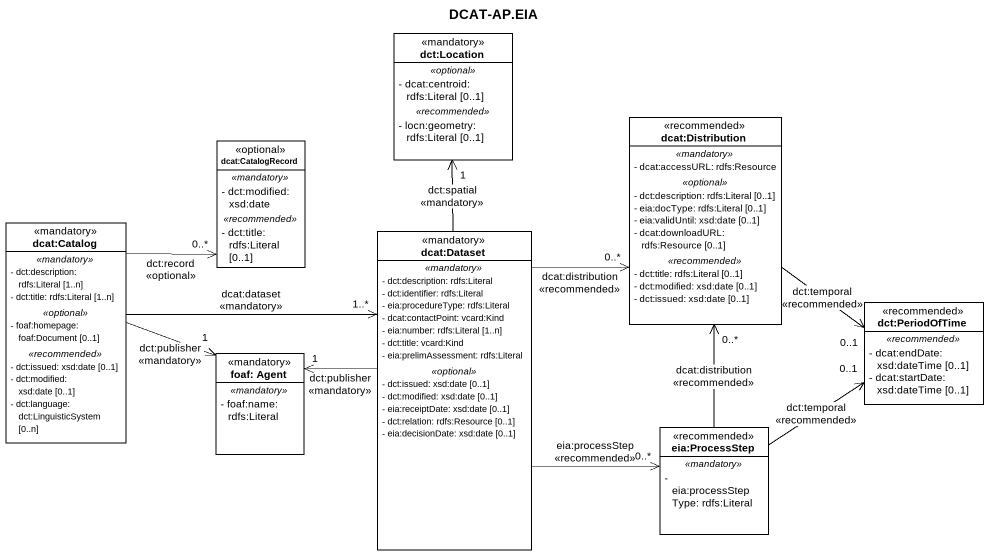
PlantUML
@startuml
title DCAT-AP.EIA
hide circle
hide empty members
skinparam classAttributeIconSize 0
class "dct:Location" as dct_Location <<mandatory>> {
  .. <<optional>> ..
  - dcat:centroid: rdfs:Literal [0..1]
  .. <<recommended>> ..
  - locn:geometry: rdfs:Literal [0..1]
}
class "dcat:Distribution" as dcat_Distribution <<recommended>> {
  .. <<mandatory>> ..
  - dcat:accessURL: rdfs:Resource
  .. <<optional>> ..
  - dct:description: rdfs:Literal [0..1]
  - eia:docType: rdfs:Literal [0..1]
  - eia:validUntil: xsd:date [0..1]
  - dcat:downloadURL: rdfs:Resource [0..1]
  .. <<recommended>> ..
  - dct:title: rdfs:Literal [0..1]
  - dct:modified: xsd:date [0..1]
  - dct:issued: xsd:date [0..1]
}
class "dcat:CatalogRecord" as dcat_CatalogRecord <<optional>> {
  .. <<mandatory>> ..
  - dct:modified: xsd:date
  .. <<recommended>> ..
  - dct:title: rdfs:Literal [0..1]
}
class "dcat:Catalog" as dcat_Catalog <<mandatory>> {
  .. <<mandatory>> ..
  - dct:description: rdfs:Literal [1..n]
  - dct:title: rdfs:Literal [1..n]
  .. <<optional>> ..
  - foaf:homepage: foaf:Document [0..1]
  .. <<recommended>> ..
  - dct:issued: xsd:date [0..1]
  - dct:modified: xsd:date [0..1]
  - dct:language: dct:LinguisticSystem [0..n]
}
class "dcat:Dataset" as dcat_Dataset <<mandatory>> #FFFFFF {
  .. <<mandatory>> ..
  - dct:description: rdfs:Literal
  - dct:identifier: rdfs:Literal
  - eia:procedureType: rdfs:Literal
  - dcat:contactPoint: vcard:Kind
  - eia:number: rdfs:Literal [1..n]
  - dct:title: vcard:Kind
  - eia:prelimAssessment: rdfs:Literal
  .. <<optional>> ..
  - dct:issued: xsd:date [0..1]
  - dct:modified: xsd:date [0..1]
  - eia:receiptDate: xsd:date [0..1]
  - dct:relation: rdfs:Resource [0..1]
  - eia:decisionDate: xsd:date [0..1]
}
class "dct:PeriodOfTime" as dct_PeriodOfTime <<recommended>> {
  .. <<recommended>> ..
  - dcat:endDate: xsd:dateTime [0..1]
  - dcat:startDate: xsd:dateTime [0..1]
}
class "foaf: Agent" as foaf_Agent <<mandatory>> {
  .. <<mandatory>> ..
  - foaf:name: rdfs:Literal
}
class "eia:ProcessStep" as eia_ProcessStep <<recommended>> {
  .. <<mandatory>> ..
  - eia:processStepType: rdfs:Literal
}
dcat_Distribution --> "0..1" dct_PeriodOfTime : dct:temporal\n<<recommended>>
dcat_Catalog -up-> "0..*" dcat_CatalogRecord : dct:record\n<<optional>>
dcat_Catalog -right-> "1..*" dcat_Dataset : dcat:dataset\n<<mandatory>>
dcat_Catalog -right-> "1" foaf_Agent : dct:publisher\n<<mandatory>>
dcat_Dataset -up-> "1" dct_Location : dct:spatial\n<<mandatory>>
dcat_Dataset -up-> "0..*" dcat_Distribution : dcat:distribution\n<<recommended>>
dcat_Dataset -left-> "1" foaf_Agent : dct:publisher\n<<mandatory>>
dcat_Dataset -right-> "0..*" eia_ProcessStep : eia:processStep\n<<recommended>>
eia_ProcessStep -up-> "0..*" dcat_Distribution : dcat:distribution\n<<recommended>>
eia_ProcessStep -up-> "0..1" dct_PeriodOfTime : dct:temporal\n<<recommended>>
@enduml
